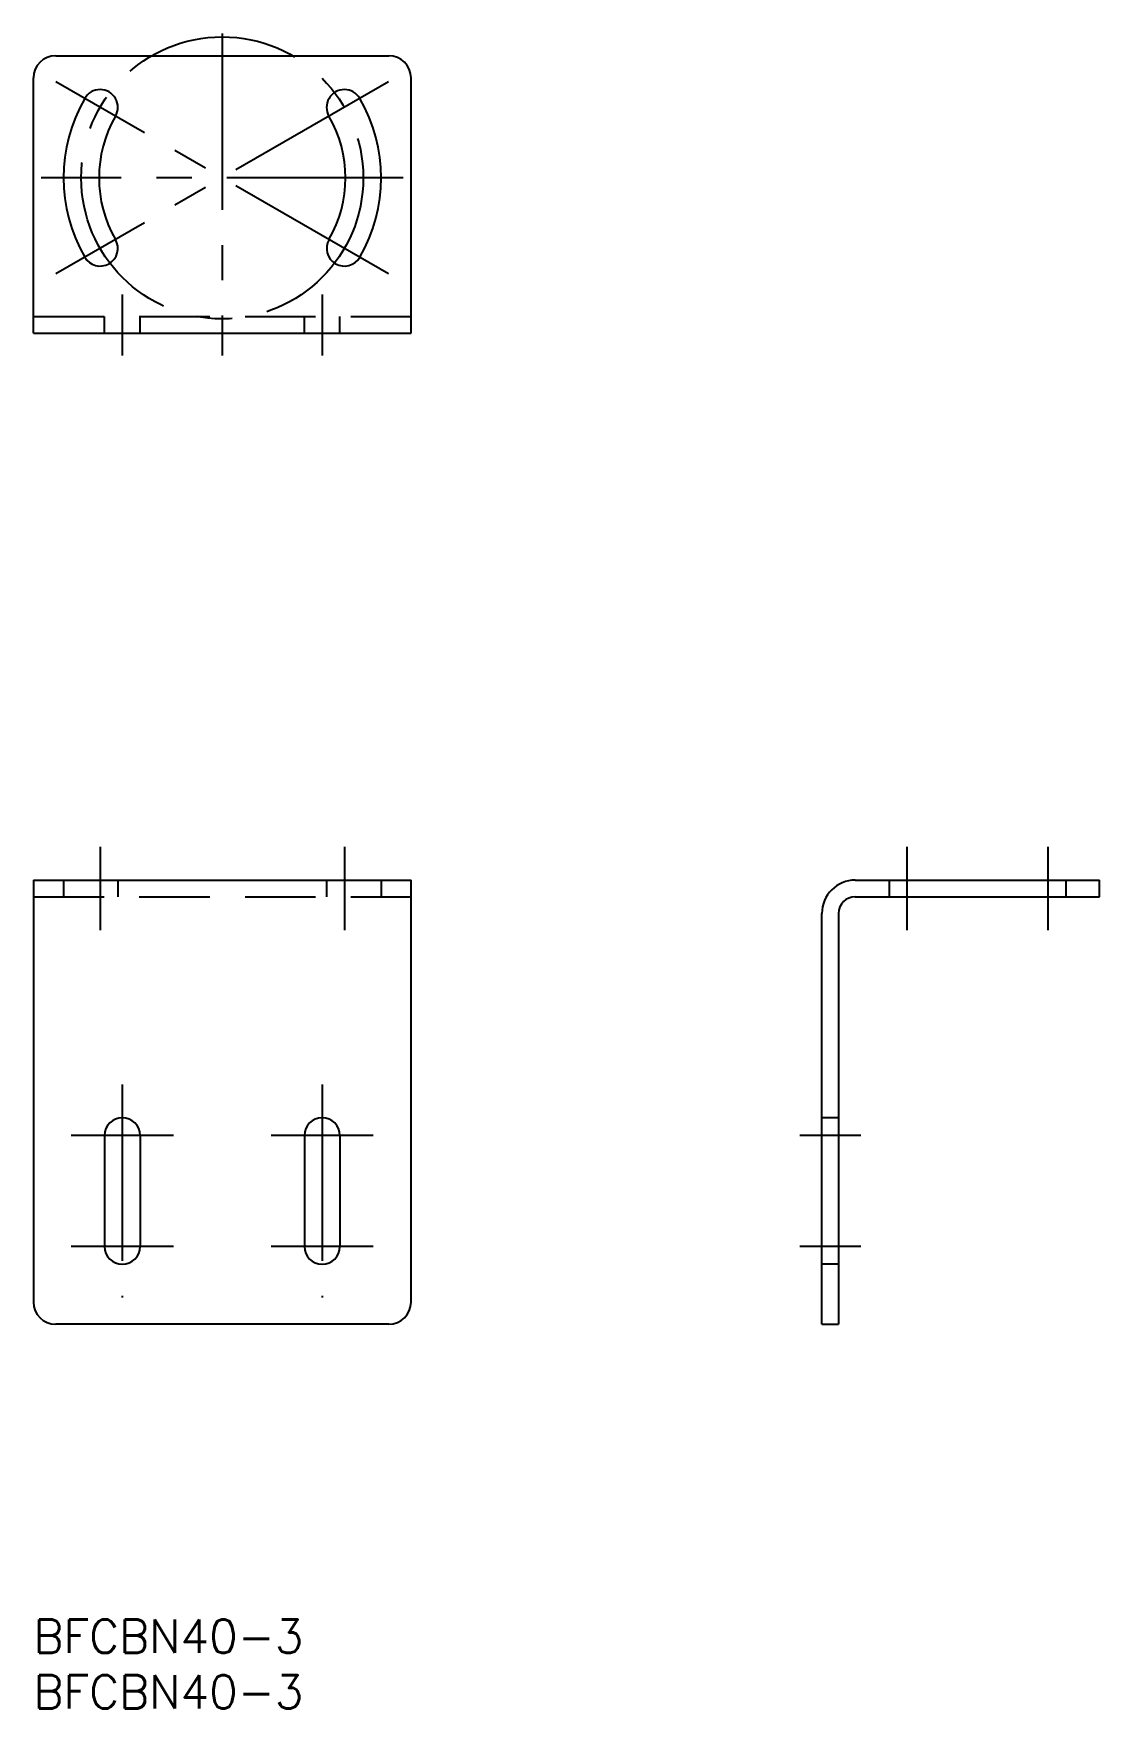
# Model space of a CAD drawing. Extents: x 0 to 96, y -8 to 143.
import ezdxf

# ---------------------------------------------------------------- set-up
doc = ezdxf.new("R2010")
doc.units = 0
doc.header["$LTSCALE"] = 0.5
doc.linetypes.add('CENTER', pattern=[50.8, 31.75, -6.35, 6.35, -6.35])
doc.linetypes.add('DASHED', pattern=[19.05, 12.7, -6.35])
doc.layers.get('0').update_dxf_attribs({"linetype": 'CONTINUOUS'})
doc.layers.add('CENTER', color=1, linetype='CENTER')
doc.styles.get("Standard").update_dxf_attribs({"font": 'txt.shx', "height": 3, "bigfont": 'bigfont.shx'})

# ---------------------------------------------------------------- blocks, each defined once
blk = doc.blocks.new('*U36')
at = {"color": 7, "linetype": 'CONTINUOUS'}
blk.add_text('BFCBN40-3', height=3, dxfattribs=at).set_placement((0, -3))
blk = doc.blocks.new('*U37')
at = {"color": 7, "linetype": 'CONTINUOUS'}
blk.add_text('BFCBN40-3', height=3, dxfattribs=at).set_placement((0, -8))

msp = doc.modelspace()

# ---------------------------------------------------------------- linework, layer by layer
at = {"color": 7, "linetype": 'CONTINUOUS'}
for p, q in [((2, 140.84), (32, 140.84)), ((0, 115.84), (0, 138.84)), ((34, 115.84), (34, 138.84)), ((0, 115.84), (34, 115.84)), ((0, 66.6), (34, 66.6)), ((0, 66.6), (0, 28.6)), ((34, 28.6), (34, 66.6)), ((74.01, 66.6), (96.01, 66.6)), ((96.01, 65.1), (96.01, 66.6)), ((74.01, 65.1), (96.01, 65.1)), ((71.01, 26.6), (71.01, 63.6)), ((72.51, 63.6), (72.51, 26.6)), ((6.4, 43.6), (6.4, 33.6)), ((9.6, 43.6), (9.6, 33.6)), ((24.4, 43.6), (24.4, 33.6)), ((27.6, 43.6), (27.6, 33.6)), ((32, 26.6), (2, 26.6)), ((71.01, 26.6), (72.51, 26.6))]:
    msp.add_line(p, q, dxfattribs=at)
at = {"color": 3, "linetype": 'DASHED'}
for p, q in [((0, 117.34), (34, 117.34)), ((6.4, 115.84), (6.4, 117.34)), ((9.6, 115.84), (9.6, 117.34)), ((24.4, 115.84), (24.4, 117.34)), ((27.6, 115.84), (27.6, 117.34)), ((2.7, 66.6), (2.7, 65.1)), ((7.6, 66.6), (7.6, 65.1)), ((26.4, 66.6), (26.4, 65.1)), ((31.3, 66.6), (31.3, 65.1)), ((77.06, 66.6), (77.06, 65.1)), ((92.96, 66.6), (92.96, 65.1)), ((0, 65.1), (34, 65.1)), ((72.51, 45.2), (71.01, 45.2)), ((72.51, 32), (71.01, 32))]:
    msp.add_line(p, q, dxfattribs=at)
at = {"color": 7, "linetype": 'CONTINUOUS'}
for centre, radius, start, end in [((2, 138.84), 2, 90, 180), ((32, 138.84), 2, 0, 90), ((6, 136.19), 1.6, 330, 150), ((28, 136.19), 1.6, 30, 210), ((17, 129.84), 14.3, 150, 210), ((17, 129.84), 14.3, 330, 30), ((17, 129.84), 11.1, 150, 210), ((17, 129.84), 11.1, 330, 30), ((6, 123.49), 1.6, 210, 30), ((28, 123.49), 1.6, 150, 330), ((74.01, 63.6), 3, 90, 180), ((74.01, 63.6), 1.5, 90, 180), ((8, 43.6), 1.6, 0, 180), ((26, 43.6), 1.6, 0, 180), ((8, 33.6), 1.6, 180, 0), ((26, 33.6), 1.6, 180, 0), ((2, 28.6), 2, 180, 270), ((32, 28.6), 2, 270, 0)]:
    msp.add_arc(centre, radius, start, end, dxfattribs=at)
at = {"layer": 'CENTER', "color": 1, "linetype": 'CENTER'}
for p, q in [((17, 142.84), (17, 113.84)), ((31.98, 138.49), (2.02, 121.19)), ((31.98, 121.19), (2.02, 138.49)), ((33.3, 129.84), (0.7, 129.84)), ((8, 119.34), (8, 113.84)), ((26, 119.34), (26, 113.84)), ((6, 69.6), (6, 62.1)), ((28, 69.6), (28, 62.1)), ((78.66, 69.6), (78.66, 62.1)), ((91.36, 69.6), (91.36, 62.1)), ((8, 48.2), (8, 29)), ((26, 48.2), (26, 29)), ((12.6, 43.6), (3.4, 43.6)), ((30.6, 43.6), (21.4, 43.6)), ((74.51, 43.6), (69.01, 43.6)), ((12.6, 33.6), (3.4, 33.6)), ((30.6, 33.6), (21.4, 33.6)), ((74.51, 33.6), (69.01, 33.6))]:
    msp.add_line(p, q, dxfattribs=at)
msp.add_circle((17, 129.84), 12.7, dxfattribs=at)

# ---------------------------------------------------------------- block references
at = {"color": 7, "linetype": 'CONTINUOUS'}
for name in ['*U36', '*U37']:
    msp.add_blockref(name, (0, 0), dxfattribs=at)

doc.saveas('drawing.dxf')
